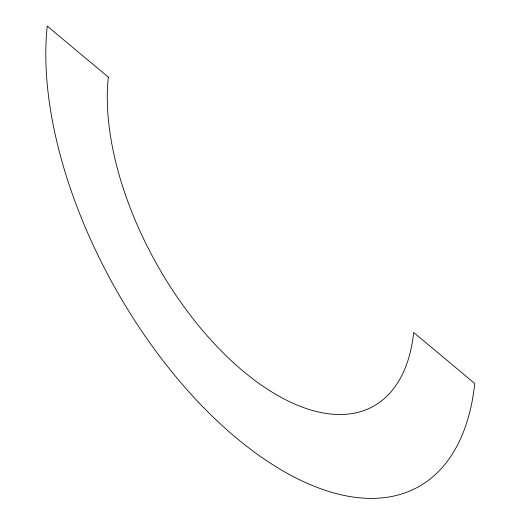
<?xml version="1.0" encoding="UTF-8"?>
<svg xmlns="http://www.w3.org/2000/svg" width="522" height="522" viewBox="0 0 522 522"><rect width="100%" height="100%" fill="white"/><g stroke="black" fill="none" stroke-linecap="round" stroke-linejoin="round"><path stroke-width="0.78" d="M108.322 77.158L47.248 26.1A322.955 167.947 60.8 0 0 236.107 437.749A322.955 167.947 60.8 0 0 474.752 383.526L413.678 332.462A230.685 119.962 60.8 0 1 243.219 371.201A230.685 119.962 60.8 0 1 108.322 77.158"/></g></svg>
